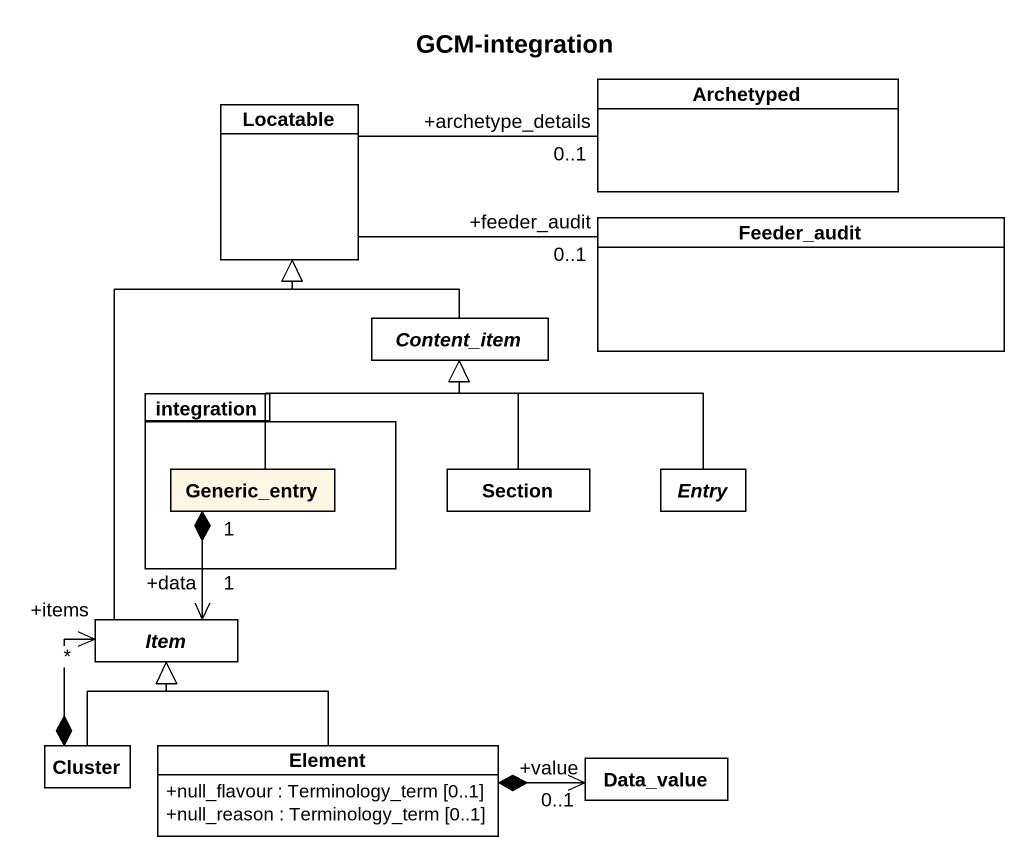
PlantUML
@startuml
title GCM-integration
hide circle
hide empty members
skinparam classAttributeIconSize 0
class Archetyped #FFFFFF
class Locatable #FFFFFF
class Feeder_audit #FFFFFF
abstract class Content_item #FFFFFF
package integration {
  class Generic_entry
}
class Section #FFFFFF
abstract class Entry #FFFFFF
abstract class Item #FFFFFF
class Cluster #FFFFFF
class Element #FFFFFF {
  +null_flavour : Terminology_term [0..1]
  +null_reason : Terminology_term [0..1]
}
class Data_value #FFFFFF
Locatable -right- "+archetype_details\n0..1" Archetyped
Locatable -right- "+feeder_audit\n0..1" Feeder_audit
Content_item -up-|> Locatable
Generic_entry -up-|> Content_item
Generic_entry "1" *--> "+data\n1" Item
Section -up-|> Content_item
Entry -up-|> Content_item
Item -up-|> Locatable
Cluster -up-|> Item
Cluster *-up-> "+items\n*" Item
Element -up-|> Item
Element *-right-> "+value\n0..1" Data_value
@enduml
